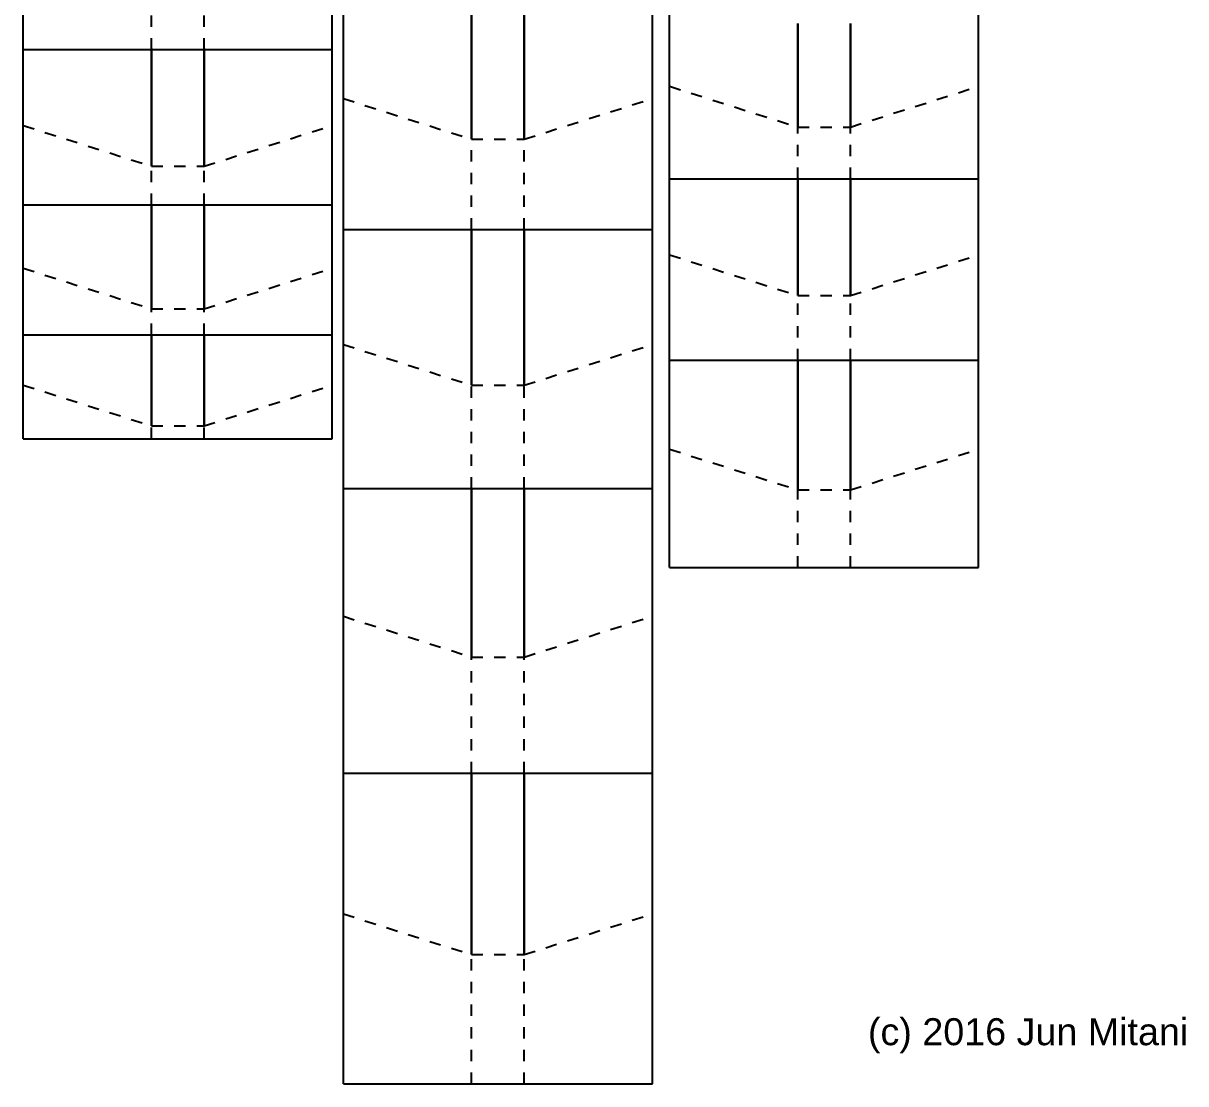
# Model space of a CAD drawing. Extents: x 11 to 192, y -291 to -10.
# Drawn here: x 47.3 to 192.1, y -291.4 to -159.4 of the extents above; entities that cross this region are included whole.
import ezdxf

# ---------------------------------------------------------------- set-up
doc = ezdxf.new("R2010")
doc.units = 0
for name, pattern in [('AI-LINETYPE-129', [2.822222, 1.411111, -1.411111]), ('AI-LINETYPE-130', [2.822222, 1.411111, -1.411111]), ('AI-LINETYPE-131', [2.822222, 1.411111, -1.411111]), ('AI-LINETYPE-132', [2.822222, 1.411111, -1.411111]), ('AI-LINETYPE-133', [2.822222, 1.411111, -1.411111]), ('AI-LINETYPE-134', [2.822222, 1.411111, -1.411111]), ('AI-LINETYPE-135', [2.822222, 1.411111, -1.411111]), ('AI-LINETYPE-136', [2.822222, 1.411111, -1.411111]), ('AI-LINETYPE-137', [2.822222, 1.411111, -1.411111]), ('AI-LINETYPE-138', [2.822222, 1.411111, -1.411111]), ('AI-LINETYPE-139', [2.822222, 1.411111, -1.411111]), ('AI-LINETYPE-140', [2.822222, 1.411111, -1.411111]), ('AI-LINETYPE-141', [2.822222, 1.411111, -1.411111]), ('AI-LINETYPE-142', [2.822222, 1.411111, -1.411111]), ('AI-LINETYPE-143', [2.822222, 1.411111, -1.411111]), ('AI-LINETYPE-144', [2.822222, 1.411111, -1.411111]), ('AI-LINETYPE-145', [2.822222, 1.411111, -1.411111]), ('AI-LINETYPE-31', [2.822222, 1.411111, -1.411111]), ('AI-LINETYPE-32', [2.822222, 1.411111, -1.411111]), ('AI-LINETYPE-33', [2.822222, 1.411111, -1.411111]), ('AI-LINETYPE-34', [2.822222, 1.411111, -1.411111]), ('AI-LINETYPE-35', [2.822222, 1.411111, -1.411111]), ('AI-LINETYPE-36', [2.822222, 1.411111, -1.411111]), ('AI-LINETYPE-37', [2.822222, 1.411111, -1.411111]), ('AI-LINETYPE-38', [2.822222, 1.411111, -1.411111]), ('AI-LINETYPE-39', [2.822222, 1.411111, -1.411111]), ('AI-LINETYPE-40', [2.822222, 1.411111, -1.411111]), ('AI-LINETYPE-41', [2.822222, 1.411111, -1.411111]), ('AI-LINETYPE-42', [2.822222, 1.411111, -1.411111]), ('AI-LINETYPE-43', [2.822222, 1.411111, -1.411111]), ('AI-LINETYPE-44', [2.822222, 1.411111, -1.411111]), ('AI-LINETYPE-45', [2.822222, 1.411111, -1.411111]), ('AI-LINETYPE-46', [2.822222, 1.411111, -1.411111]), ('AI-LINETYPE-47', [2.822222, 1.411111, -1.411111]), ('AI-LINETYPE-48', [2.822222, 1.411111, -1.411111]), ('AI-LINETYPE-49', [2.822222, 1.411111, -1.411111]), ('AI-LINETYPE-50', [2.822222, 1.411111, -1.411111]), ('AI-LINETYPE-61', [2.822222, 1.411111, -1.411111]), ('AI-LINETYPE-62', [2.822222, 1.411111, -1.411111]), ('AI-LINETYPE-63', [2.822222, 1.411111, -1.411111]), ('AI-LINETYPE-64', [2.822222, 1.411111, -1.411111]), ('AI-LINETYPE-65', [2.822222, 1.411111, -1.411111]), ('AI-LINETYPE-66', [2.822222, 1.411111, -1.411111]), ('AI-LINETYPE-67', [2.822222, 1.411111, -1.411111]), ('AI-LINETYPE-68', [2.822222, 1.411111, -1.411111]), ('AI-LINETYPE-69', [2.822222, 1.411111, -1.411111]), ('AI-LINETYPE-70', [2.822222, 1.411111, -1.411111]), ('AI-LINETYPE-71', [2.822222, 1.411111, -1.411111]), ('AI-LINETYPE-72', [2.822222, 1.411111, -1.411111]), ('AI-LINETYPE-73', [2.822222, 1.411111, -1.411111]), ('AI-LINETYPE-91', [2.822222, 1.411111, -1.411111]), ('AI-LINETYPE-92', [2.822222, 1.411111, -1.411111])]:
    doc.linetypes.add(name, pattern=pattern)
for name, color, linetype in [('CUTLINE', 7, 'CONTINUOUS'), ('MOUNTAINLINE', 7, 'CONTINUOUS'), ('TEXT', 7, 'CONTINUOUS'), ('VALLEYLINE', 7, 'CONTINUOUS')]:
    doc.layers.add(name, color=color, linetype=linetype)

# ---------------------------------------------------------------- blocks, each defined once
blk = doc.blocks.new('BLOCK_2')
at = {"layer": 'CUTLINE', "color": 29}
blk.add_lwpolyline([(87.19, -291.4), (87.19, -33.5)], dxfattribs=at)
blk = doc.blocks.new('BLOCK_3')
at = {"layer": 'CUTLINE', "color": 29}
blk.add_lwpolyline([(125.67, -291.4), (125.67, -33.5)], dxfattribs=at)
blk = doc.blocks.new('BLOCK_5')
at = {"layer": 'CUTLINE', "color": 29}
blk.add_lwpolyline([(87.19, -291.4), (125.67, -291.4)], dxfattribs=at)
blk = doc.blocks.new('BLOCK_6')
at = {"layer": 'CUTLINE', "color": 29}
blk.add_lwpolyline([(127.81, -227.14), (127.81, -33.5)], dxfattribs=at)
blk = doc.blocks.new('BLOCK_7')
at = {"layer": 'CUTLINE', "color": 29}
blk.add_lwpolyline([(166.29, -227.14), (166.29, -33.5)], dxfattribs=at)
blk = doc.blocks.new('BLOCK_8')
at = {"layer": 'CUTLINE', "color": 29}
blk.add_lwpolyline([(127.81, -227.14), (166.29, -227.14)], dxfattribs=at)
blk = doc.blocks.new('BLOCK_10')
at = {"layer": 'CUTLINE', "color": 29}
blk.add_lwpolyline([(47.33, -211.13), (47.33, -33.55)], dxfattribs=at)
blk = doc.blocks.new('BLOCK_11')
at = {"layer": 'CUTLINE', "color": 29}
blk.add_lwpolyline([(85.81, -211.13), (85.81, -33.55)], dxfattribs=at)
blk = doc.blocks.new('BLOCK_13')
at = {"layer": 'CUTLINE', "color": 29}
blk.add_lwpolyline([(47.33, -211.13), (85.81, -211.13)], dxfattribs=at)
blk = doc.blocks.new('BLOCK_43')
at = {"layer": 'VALLEYLINE', "color": 29}
blk.add_lwpolyline([(103.15, -173.87), (103.15, -156.22)], dxfattribs=at)
blk = doc.blocks.new('BLOCK_44')
at = {"layer": 'VALLEYLINE', "color": 29}
blk.add_lwpolyline([(109.71, -173.87), (109.71, -156.22)], dxfattribs=at)
blk = doc.blocks.new('BLOCK_45')
at = {"layer": 'VALLEYLINE', "color": 29}
blk.add_lwpolyline([(103.15, -156.22), (103.15, -173.87)], dxfattribs=at)
blk = doc.blocks.new('BLOCK_46')
at = {"layer": 'VALLEYLINE', "color": 29}
blk.add_lwpolyline([(109.71, -156.22), (109.71, -173.87)], dxfattribs=at)
blk = doc.blocks.new('BLOCK_47')
at = {"layer": 'VALLEYLINE', "color": 29}
blk.add_lwpolyline([(87.19, -185.11), (125.67, -185.11)], dxfattribs=at)
blk = doc.blocks.new('BLOCK_48')
at = {"layer": 'VALLEYLINE', "color": 29}
blk.add_lwpolyline([(103.15, -204.48), (103.15, -185.17)], dxfattribs=at)
blk = doc.blocks.new('BLOCK_49')
at = {"layer": 'VALLEYLINE', "color": 29}
blk.add_lwpolyline([(109.71, -204.48), (109.71, -185.17)], dxfattribs=at)
blk = doc.blocks.new('BLOCK_50')
at = {"layer": 'VALLEYLINE', "color": 29}
blk.add_lwpolyline([(103.15, -185.17), (103.15, -204.48)], dxfattribs=at)
blk = doc.blocks.new('BLOCK_51')
at = {"layer": 'VALLEYLINE', "color": 29}
blk.add_lwpolyline([(109.71, -185.17), (109.71, -204.48)], dxfattribs=at)
blk = doc.blocks.new('BLOCK_52')
at = {"layer": 'VALLEYLINE', "color": 29}
blk.add_lwpolyline([(87.19, -217.33), (125.67, -217.33)], dxfattribs=at)
blk = doc.blocks.new('BLOCK_53')
at = {"layer": 'VALLEYLINE', "color": 29}
blk.add_lwpolyline([(103.15, -238.3), (103.15, -217.24)], dxfattribs=at)
blk = doc.blocks.new('BLOCK_54')
at = {"layer": 'VALLEYLINE', "color": 29}
blk.add_lwpolyline([(109.71, -238.3), (109.71, -217.24)], dxfattribs=at)
blk = doc.blocks.new('BLOCK_55')
at = {"layer": 'VALLEYLINE', "color": 29}
blk.add_lwpolyline([(103.15, -217.24), (103.15, -238.3)], dxfattribs=at)
blk = doc.blocks.new('BLOCK_56')
at = {"layer": 'VALLEYLINE', "color": 29}
blk.add_lwpolyline([(109.71, -217.24), (109.71, -238.3)], dxfattribs=at)
blk = doc.blocks.new('BLOCK_57')
at = {"layer": 'VALLEYLINE', "color": 29}
blk.add_lwpolyline([(87.19, -252.75), (125.67, -252.75)], dxfattribs=at)
blk = doc.blocks.new('BLOCK_58')
at = {"layer": 'VALLEYLINE', "color": 29}
blk.add_lwpolyline([(103.15, -275.33), (103.15, -252.79)], dxfattribs=at)
blk = doc.blocks.new('BLOCK_59')
at = {"layer": 'VALLEYLINE', "color": 29}
blk.add_lwpolyline([(109.71, -275.33), (109.71, -252.79)], dxfattribs=at)
blk = doc.blocks.new('BLOCK_60')
at = {"layer": 'VALLEYLINE', "color": 29}
blk.add_lwpolyline([(103.15, -252.79), (103.15, -275.33)], dxfattribs=at)
blk = doc.blocks.new('BLOCK_61')
at = {"layer": 'VALLEYLINE', "color": 29}
blk.add_lwpolyline([(109.71, -252.79), (109.71, -275.33)], dxfattribs=at)
blk = doc.blocks.new('BLOCK_74')
at = {"layer": 'VALLEYLINE', "color": 29}
blk.add_lwpolyline([(143.77, -172.35), (143.77, -159.45)], dxfattribs=at)
blk = doc.blocks.new('BLOCK_75')
at = {"layer": 'VALLEYLINE', "color": 29}
blk.add_lwpolyline([(150.33, -172.35), (150.33, -159.45)], dxfattribs=at)
blk = doc.blocks.new('BLOCK_76')
at = {"layer": 'VALLEYLINE', "color": 29}
blk.add_lwpolyline([(143.77, -159.45), (143.77, -172.35)], dxfattribs=at)
blk = doc.blocks.new('BLOCK_77')
at = {"layer": 'VALLEYLINE', "color": 29}
blk.add_lwpolyline([(150.33, -159.45), (150.33, -172.35)], dxfattribs=at)
blk = doc.blocks.new('BLOCK_78')
at = {"layer": 'VALLEYLINE', "color": 29}
blk.add_lwpolyline([(127.81, -178.78), (166.29, -178.78)], dxfattribs=at)
blk = doc.blocks.new('BLOCK_79')
at = {"layer": 'VALLEYLINE', "color": 29}
blk.add_lwpolyline([(143.77, -193.32), (143.77, -178.66)], dxfattribs=at)
blk = doc.blocks.new('BLOCK_80')
at = {"layer": 'VALLEYLINE', "color": 29}
blk.add_lwpolyline([(150.33, -193.32), (150.33, -178.66)], dxfattribs=at)
blk = doc.blocks.new('BLOCK_81')
at = {"layer": 'VALLEYLINE', "color": 29}
blk.add_lwpolyline([(143.77, -178.66), (143.77, -193.32)], dxfattribs=at)
blk = doc.blocks.new('BLOCK_82')
at = {"layer": 'VALLEYLINE', "color": 29}
blk.add_lwpolyline([(150.33, -178.66), (150.33, -193.32)], dxfattribs=at)
blk = doc.blocks.new('BLOCK_83')
at = {"layer": 'VALLEYLINE', "color": 29}
blk.add_lwpolyline([(127.81, -201.35), (166.29, -201.35)], dxfattribs=at)
blk = doc.blocks.new('BLOCK_85')
at = {"layer": 'VALLEYLINE', "color": 29}
blk.add_lwpolyline([(143.77, -217.5), (143.77, -201.52)], dxfattribs=at)
blk = doc.blocks.new('BLOCK_86')
at = {"layer": 'VALLEYLINE', "color": 29}
blk.add_lwpolyline([(150.33, -217.5), (150.33, -201.52)], dxfattribs=at)
blk = doc.blocks.new('BLOCK_87')
at = {"layer": 'VALLEYLINE', "color": 29}
blk.add_lwpolyline([(143.77, -201.52), (143.77, -217.5)], dxfattribs=at)
blk = doc.blocks.new('BLOCK_88')
at = {"layer": 'VALLEYLINE', "color": 29}
blk.add_lwpolyline([(150.33, -201.52), (150.33, -217.5)], dxfattribs=at)
blk = doc.blocks.new('BLOCK_142')
at = {"layer": 'VALLEYLINE', "color": 29}
blk.add_lwpolyline([(47.33, -162.68), (85.81, -162.68)], dxfattribs=at)
blk = doc.blocks.new('BLOCK_143')
at = {"layer": 'VALLEYLINE', "color": 29}
blk.add_lwpolyline([(63.29, -177.22), (63.29, -162.59)], dxfattribs=at)
blk = doc.blocks.new('BLOCK_144')
at = {"layer": 'VALLEYLINE', "color": 29}
blk.add_lwpolyline([(69.85, -177.22), (69.85, -162.59)], dxfattribs=at)
blk = doc.blocks.new('BLOCK_145')
at = {"layer": 'VALLEYLINE', "color": 29}
blk.add_lwpolyline([(63.29, -162.59), (63.29, -177.22)], dxfattribs=at)
blk = doc.blocks.new('BLOCK_146')
at = {"layer": 'VALLEYLINE', "color": 29}
blk.add_lwpolyline([(69.85, -162.59), (69.85, -177.22)], dxfattribs=at)
blk = doc.blocks.new('BLOCK_147')
at = {"layer": 'VALLEYLINE', "color": 29}
blk.add_lwpolyline([(47.33, -182.04), (85.81, -182.04)], dxfattribs=at)
blk = doc.blocks.new('BLOCK_148')
at = {"layer": 'VALLEYLINE', "color": 29}
blk.add_lwpolyline([(63.29, -194.98), (63.29, -182.1)], dxfattribs=at)
blk = doc.blocks.new('BLOCK_149')
at = {"layer": 'VALLEYLINE', "color": 29}
blk.add_lwpolyline([(69.85, -194.98), (69.85, -182.1)], dxfattribs=at)
blk = doc.blocks.new('BLOCK_150')
at = {"layer": 'VALLEYLINE', "color": 29}
blk.add_lwpolyline([(63.29, -182.1), (63.29, -194.98)], dxfattribs=at)
blk = doc.blocks.new('BLOCK_151')
at = {"layer": 'VALLEYLINE', "color": 29}
blk.add_lwpolyline([(69.85, -182.1), (69.85, -194.98)], dxfattribs=at)
blk = doc.blocks.new('BLOCK_152')
at = {"layer": 'VALLEYLINE', "color": 29}
blk.add_lwpolyline([(47.33, -198.19), (85.81, -198.19)], dxfattribs=at)
blk = doc.blocks.new('BLOCK_153')
at = {"layer": 'VALLEYLINE', "color": 29}
blk.add_lwpolyline([(63.29, -209.53), (63.29, -198.37)], dxfattribs=at)
blk = doc.blocks.new('BLOCK_154')
at = {"layer": 'VALLEYLINE', "color": 29}
blk.add_lwpolyline([(69.85, -209.53), (69.85, -198.37)], dxfattribs=at)
blk = doc.blocks.new('BLOCK_155')
at = {"layer": 'VALLEYLINE', "color": 29}
blk.add_lwpolyline([(63.29, -198.37), (63.29, -209.53)], dxfattribs=at)
blk = doc.blocks.new('BLOCK_156')
at = {"layer": 'VALLEYLINE', "color": 29}
blk.add_lwpolyline([(69.85, -198.37), (69.85, -209.53)], dxfattribs=at)
blk = doc.blocks.new('BLOCK_191')
at = {"layer": 'MOUNTAINLINE', "color": 29, "linetype": 'AI-LINETYPE-31'}
blk.add_lwpolyline([(87.19, -168.79), (103.15, -173.87)], dxfattribs=at)
blk = doc.blocks.new('BLOCK_192')
at = {"layer": 'MOUNTAINLINE', "color": 29, "linetype": 'AI-LINETYPE-32'}
blk.add_lwpolyline([(103.15, -173.87), (109.71, -173.87)], dxfattribs=at)
blk = doc.blocks.new('BLOCK_193')
at = {"layer": 'MOUNTAINLINE', "color": 29, "linetype": 'AI-LINETYPE-33'}
blk.add_lwpolyline([(109.71, -173.87), (125.67, -168.79)], dxfattribs=at)
blk = doc.blocks.new('BLOCK_194')
at = {"layer": 'MOUNTAINLINE', "color": 29, "linetype": 'AI-LINETYPE-34'}
blk.add_lwpolyline([(103.15, -185.11), (103.15, -173.87)], dxfattribs=at)
blk = doc.blocks.new('BLOCK_195')
at = {"layer": 'MOUNTAINLINE', "color": 29, "linetype": 'AI-LINETYPE-35'}
blk.add_lwpolyline([(109.71, -185.11), (109.71, -173.87)], dxfattribs=at)
blk = doc.blocks.new('BLOCK_196')
at = {"layer": 'MOUNTAINLINE', "color": 29, "linetype": 'AI-LINETYPE-36'}
blk.add_lwpolyline([(87.19, -199.4), (103.15, -204.48)], dxfattribs=at)
blk = doc.blocks.new('BLOCK_197')
at = {"layer": 'MOUNTAINLINE', "color": 29, "linetype": 'AI-LINETYPE-37'}
blk.add_lwpolyline([(103.15, -204.48), (109.71, -204.48)], dxfattribs=at)
blk = doc.blocks.new('BLOCK_198')
at = {"layer": 'MOUNTAINLINE', "color": 29, "linetype": 'AI-LINETYPE-38'}
blk.add_lwpolyline([(109.71, -204.48), (125.67, -199.4)], dxfattribs=at)
blk = doc.blocks.new('BLOCK_199')
at = {"layer": 'MOUNTAINLINE', "color": 29, "linetype": 'AI-LINETYPE-39'}
blk.add_lwpolyline([(103.15, -217.33), (103.15, -204.48)], dxfattribs=at)
blk = doc.blocks.new('BLOCK_200')
at = {"layer": 'MOUNTAINLINE', "color": 29, "linetype": 'AI-LINETYPE-40'}
blk.add_lwpolyline([(109.71, -217.33), (109.71, -204.48)], dxfattribs=at)
blk = doc.blocks.new('BLOCK_201')
at = {"layer": 'MOUNTAINLINE', "color": 29, "linetype": 'AI-LINETYPE-41'}
blk.add_lwpolyline([(87.19, -233.22), (103.15, -238.3)], dxfattribs=at)
blk = doc.blocks.new('BLOCK_202')
at = {"layer": 'MOUNTAINLINE', "color": 29, "linetype": 'AI-LINETYPE-42'}
blk.add_lwpolyline([(103.15, -238.3), (109.71, -238.3)], dxfattribs=at)
blk = doc.blocks.new('BLOCK_203')
at = {"layer": 'MOUNTAINLINE', "color": 29, "linetype": 'AI-LINETYPE-43'}
blk.add_lwpolyline([(109.71, -238.3), (125.67, -233.22)], dxfattribs=at)
blk = doc.blocks.new('BLOCK_204')
at = {"layer": 'MOUNTAINLINE', "color": 29, "linetype": 'AI-LINETYPE-44'}
blk.add_lwpolyline([(103.15, -252.75), (103.15, -238.3)], dxfattribs=at)
blk = doc.blocks.new('BLOCK_205')
at = {"layer": 'MOUNTAINLINE', "color": 29, "linetype": 'AI-LINETYPE-45'}
blk.add_lwpolyline([(109.71, -252.75), (109.71, -238.3)], dxfattribs=at)
blk = doc.blocks.new('BLOCK_206')
at = {"layer": 'MOUNTAINLINE', "color": 29, "linetype": 'AI-LINETYPE-46'}
blk.add_lwpolyline([(87.19, -270.26), (103.15, -275.33)], dxfattribs=at)
blk = doc.blocks.new('BLOCK_207')
at = {"layer": 'MOUNTAINLINE', "color": 29, "linetype": 'AI-LINETYPE-47'}
blk.add_lwpolyline([(103.15, -275.33), (109.71, -275.33)], dxfattribs=at)
blk = doc.blocks.new('BLOCK_208')
at = {"layer": 'MOUNTAINLINE', "color": 29, "linetype": 'AI-LINETYPE-48'}
blk.add_lwpolyline([(109.71, -275.33), (125.67, -270.26)], dxfattribs=at)
blk = doc.blocks.new('BLOCK_209')
at = {"layer": 'MOUNTAINLINE', "color": 29, "linetype": 'AI-LINETYPE-49'}
blk.add_lwpolyline([(103.15, -291.4), (103.15, -275.33)], dxfattribs=at)
blk = doc.blocks.new('BLOCK_210')
at = {"layer": 'MOUNTAINLINE', "color": 29, "linetype": 'AI-LINETYPE-50'}
blk.add_lwpolyline([(109.71, -291.4), (109.71, -275.33)], dxfattribs=at)
blk = doc.blocks.new('BLOCK_221')
at = {"layer": 'MOUNTAINLINE', "color": 29, "linetype": 'AI-LINETYPE-61'}
blk.add_lwpolyline([(127.81, -167.27), (143.77, -172.35)], dxfattribs=at)
blk = doc.blocks.new('BLOCK_222')
at = {"layer": 'MOUNTAINLINE', "color": 29, "linetype": 'AI-LINETYPE-62'}
blk.add_lwpolyline([(143.77, -172.35), (150.33, -172.35)], dxfattribs=at)
blk = doc.blocks.new('BLOCK_223')
at = {"layer": 'MOUNTAINLINE', "color": 29, "linetype": 'AI-LINETYPE-63'}
blk.add_lwpolyline([(150.33, -172.35), (166.29, -167.27)], dxfattribs=at)
blk = doc.blocks.new('BLOCK_224')
at = {"layer": 'MOUNTAINLINE', "color": 29, "linetype": 'AI-LINETYPE-64'}
blk.add_lwpolyline([(143.77, -178.78), (143.77, -172.35)], dxfattribs=at)
blk = doc.blocks.new('BLOCK_225')
at = {"layer": 'MOUNTAINLINE', "color": 29, "linetype": 'AI-LINETYPE-65'}
blk.add_lwpolyline([(150.33, -178.78), (150.33, -172.35)], dxfattribs=at)
blk = doc.blocks.new('BLOCK_226')
at = {"layer": 'MOUNTAINLINE', "color": 29, "linetype": 'AI-LINETYPE-66'}
blk.add_lwpolyline([(127.81, -188.25), (143.77, -193.32)], dxfattribs=at)
blk = doc.blocks.new('BLOCK_227')
at = {"layer": 'MOUNTAINLINE', "color": 29, "linetype": 'AI-LINETYPE-67'}
blk.add_lwpolyline([(143.77, -193.32), (150.33, -193.32)], dxfattribs=at)
blk = doc.blocks.new('BLOCK_228')
at = {"layer": 'MOUNTAINLINE', "color": 29, "linetype": 'AI-LINETYPE-68'}
blk.add_lwpolyline([(150.33, -193.32), (166.29, -188.25)], dxfattribs=at)
blk = doc.blocks.new('BLOCK_229')
at = {"layer": 'MOUNTAINLINE', "color": 29, "linetype": 'AI-LINETYPE-69'}
blk.add_lwpolyline([(143.77, -201.35), (143.77, -193.32)], dxfattribs=at)
blk = doc.blocks.new('BLOCK_230')
at = {"layer": 'MOUNTAINLINE', "color": 29, "linetype": 'AI-LINETYPE-70'}
blk.add_lwpolyline([(150.33, -201.35), (150.33, -193.32)], dxfattribs=at)
blk = doc.blocks.new('BLOCK_231')
at = {"layer": 'MOUNTAINLINE', "color": 29, "linetype": 'AI-LINETYPE-71'}
blk.add_lwpolyline([(127.81, -212.43), (143.77, -217.5)], dxfattribs=at)
blk = doc.blocks.new('BLOCK_232')
at = {"layer": 'MOUNTAINLINE', "color": 29, "linetype": 'AI-LINETYPE-72'}
blk.add_lwpolyline([(143.77, -217.5), (150.33, -217.5)], dxfattribs=at)
blk = doc.blocks.new('BLOCK_233')
at = {"layer": 'MOUNTAINLINE', "color": 29, "linetype": 'AI-LINETYPE-73'}
blk.add_lwpolyline([(150.33, -217.5), (166.29, -212.43)], dxfattribs=at)
blk = doc.blocks.new('BLOCK_251')
at = {"layer": 'MOUNTAINLINE', "color": 29, "linetype": 'AI-LINETYPE-91'}
blk.add_lwpolyline([(143.77, -227.14), (143.77, -217.5)], dxfattribs=at)
blk = doc.blocks.new('BLOCK_252')
at = {"layer": 'MOUNTAINLINE', "color": 29, "linetype": 'AI-LINETYPE-92'}
blk.add_lwpolyline([(150.33, -227.14), (150.33, -217.5)], dxfattribs=at)
blk = doc.blocks.new('BLOCK_289')
at = {"layer": 'MOUNTAINLINE', "color": 29, "linetype": 'AI-LINETYPE-129'}
blk.add_lwpolyline([(63.29, -162.68), (63.29, -156.25)], dxfattribs=at)
blk = doc.blocks.new('BLOCK_290')
at = {"layer": 'MOUNTAINLINE', "color": 29, "linetype": 'AI-LINETYPE-130'}
blk.add_lwpolyline([(69.85, -162.68), (69.85, -156.25)], dxfattribs=at)
blk = doc.blocks.new('BLOCK_291')
at = {"layer": 'MOUNTAINLINE', "color": 29, "linetype": 'AI-LINETYPE-131'}
blk.add_lwpolyline([(47.33, -172.15), (63.29, -177.22)], dxfattribs=at)
blk = doc.blocks.new('BLOCK_292')
at = {"layer": 'MOUNTAINLINE', "color": 29, "linetype": 'AI-LINETYPE-132'}
blk.add_lwpolyline([(63.29, -177.22), (69.85, -177.22)], dxfattribs=at)
blk = doc.blocks.new('BLOCK_293')
at = {"layer": 'MOUNTAINLINE', "color": 29, "linetype": 'AI-LINETYPE-133'}
blk.add_lwpolyline([(69.85, -177.22), (85.81, -172.15)], dxfattribs=at)
blk = doc.blocks.new('BLOCK_294')
at = {"layer": 'MOUNTAINLINE', "color": 29, "linetype": 'AI-LINETYPE-134'}
blk.add_lwpolyline([(63.29, -182.04), (63.29, -177.22)], dxfattribs=at)
blk = doc.blocks.new('BLOCK_295')
at = {"layer": 'MOUNTAINLINE', "color": 29, "linetype": 'AI-LINETYPE-135'}
blk.add_lwpolyline([(69.85, -182.04), (69.85, -177.22)], dxfattribs=at)
blk = doc.blocks.new('BLOCK_296')
at = {"layer": 'MOUNTAINLINE', "color": 29, "linetype": 'AI-LINETYPE-136'}
blk.add_lwpolyline([(47.33, -189.91), (63.29, -194.98)], dxfattribs=at)
blk = doc.blocks.new('BLOCK_297')
at = {"layer": 'MOUNTAINLINE', "color": 29, "linetype": 'AI-LINETYPE-137'}
blk.add_lwpolyline([(63.29, -194.98), (69.85, -194.98)], dxfattribs=at)
blk = doc.blocks.new('BLOCK_298')
at = {"layer": 'MOUNTAINLINE', "color": 29, "linetype": 'AI-LINETYPE-138'}
blk.add_lwpolyline([(69.85, -194.98), (85.81, -189.91)], dxfattribs=at)
blk = doc.blocks.new('BLOCK_299')
at = {"layer": 'MOUNTAINLINE', "color": 29, "linetype": 'AI-LINETYPE-139'}
blk.add_lwpolyline([(63.29, -198.19), (63.29, -194.98)], dxfattribs=at)
blk = doc.blocks.new('BLOCK_300')
at = {"layer": 'MOUNTAINLINE', "color": 29, "linetype": 'AI-LINETYPE-140'}
blk.add_lwpolyline([(69.85, -198.19), (69.85, -194.98)], dxfattribs=at)
blk = doc.blocks.new('BLOCK_301')
at = {"layer": 'MOUNTAINLINE', "color": 29, "linetype": 'AI-LINETYPE-141'}
blk.add_lwpolyline([(47.33, -204.45), (63.29, -209.53)], dxfattribs=at)
blk = doc.blocks.new('BLOCK_302')
at = {"layer": 'MOUNTAINLINE', "color": 29, "linetype": 'AI-LINETYPE-142'}
blk.add_lwpolyline([(63.29, -209.53), (69.85, -209.53)], dxfattribs=at)
blk = doc.blocks.new('BLOCK_303')
at = {"layer": 'MOUNTAINLINE', "color": 29, "linetype": 'AI-LINETYPE-143'}
blk.add_lwpolyline([(69.85, -209.53), (85.81, -204.45)], dxfattribs=at)
blk = doc.blocks.new('BLOCK_304')
at = {"layer": 'MOUNTAINLINE', "color": 29, "linetype": 'AI-LINETYPE-144'}
blk.add_lwpolyline([(63.29, -211.13), (63.29, -209.53)], dxfattribs=at)
blk = doc.blocks.new('BLOCK_305')
at = {"layer": 'MOUNTAINLINE', "color": 29, "linetype": 'AI-LINETYPE-145'}
blk.add_lwpolyline([(69.85, -211.13), (69.85, -209.53)], dxfattribs=at)

msp = doc.modelspace()

# ---------------------------------------------------------------- block references
at = {"layer": 'CUTLINE'}
for name in ['BLOCK_10', 'BLOCK_11', 'BLOCK_2', 'BLOCK_3', 'BLOCK_6', 'BLOCK_7', 'BLOCK_13', 'BLOCK_8', 'BLOCK_5']:
    msp.add_blockref(name, (0, 0), dxfattribs=at)
at = {"layer": 'MOUNTAINLINE'}
for name in ['BLOCK_289', 'BLOCK_290', 'BLOCK_221', 'BLOCK_223', 'BLOCK_191', 'BLOCK_193', 'BLOCK_291', 'BLOCK_293', 'BLOCK_222', 'BLOCK_224', 'BLOCK_225', 'BLOCK_192', 'BLOCK_194', 'BLOCK_195', 'BLOCK_292', 'BLOCK_294', 'BLOCK_295', 'BLOCK_226', 'BLOCK_228', 'BLOCK_296', 'BLOCK_298', 'BLOCK_227', 'BLOCK_229', 'BLOCK_230', 'BLOCK_297', 'BLOCK_299', 'BLOCK_300', 'BLOCK_196', 'BLOCK_198', 'BLOCK_301', 'BLOCK_303', 'BLOCK_197', 'BLOCK_199', 'BLOCK_200', 'BLOCK_302', 'BLOCK_304', 'BLOCK_305', 'BLOCK_231', 'BLOCK_233', 'BLOCK_232', 'BLOCK_251', 'BLOCK_252', 'BLOCK_201', 'BLOCK_203', 'BLOCK_202', 'BLOCK_204', 'BLOCK_205', 'BLOCK_206', 'BLOCK_208', 'BLOCK_207', 'BLOCK_209', 'BLOCK_210']:
    msp.add_blockref(name, (0, 0), dxfattribs=at)
at = {"layer": 'VALLEYLINE'}
for name in ['BLOCK_43', 'BLOCK_45', 'BLOCK_44', 'BLOCK_46', 'BLOCK_74', 'BLOCK_76', 'BLOCK_75', 'BLOCK_77', 'BLOCK_142', 'BLOCK_143', 'BLOCK_145', 'BLOCK_144', 'BLOCK_146', 'BLOCK_78', 'BLOCK_79', 'BLOCK_81', 'BLOCK_80', 'BLOCK_82', 'BLOCK_147', 'BLOCK_148', 'BLOCK_150', 'BLOCK_149', 'BLOCK_151', 'BLOCK_47', 'BLOCK_48', 'BLOCK_50', 'BLOCK_49', 'BLOCK_51', 'BLOCK_152', 'BLOCK_153', 'BLOCK_155', 'BLOCK_154', 'BLOCK_156', 'BLOCK_83', 'BLOCK_85', 'BLOCK_87', 'BLOCK_86', 'BLOCK_88', 'BLOCK_52', 'BLOCK_53', 'BLOCK_55', 'BLOCK_54', 'BLOCK_56', 'BLOCK_57', 'BLOCK_58', 'BLOCK_60', 'BLOCK_59', 'BLOCK_61']:
    msp.add_blockref(name, (0, 0), dxfattribs=at)

# ---------------------------------------------------------------- texts
at = {"layer": 'TEXT', "color": 7, "insert": (152.51, -287.61), "char_height": 3.3584, "attachment_point": 7}
msp.add_mtext('\\fArial|b0|i0|c0|p34;\\W1;(c) 2016 Jun Mitani', dxfattribs=at)

doc.saveas('drawing.dxf')
